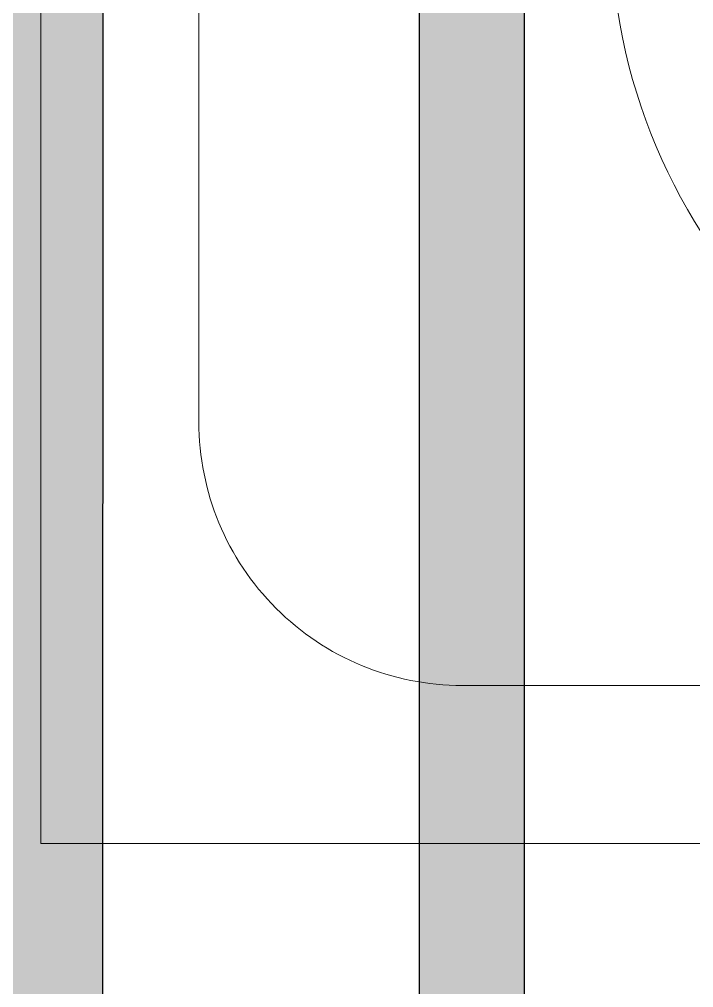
# Model space of a CAD drawing. Header units: centimetres. Extents: x 54005 to 61405, y 90310 to 94744.
# Drawn here: x 56661.36 to 56674.15, y 93035.86 to 93054.24 of the extents above; entities that cross this region are included whole.
import ezdxf

# ---------------------------------------------------------------- set-up
doc = ezdxf.new("R2010")
doc.units = ezdxf.units.CM
doc.header["$LTSCALE"] = 25
doc.layers.get('0').update_dxf_attribs({"lineweight": 0})
doc.layers.add('OC-Mutfak_Ekipman', color=252, linetype='Continuous')

# ---------------------------------------------------------------- blocks, each defined once
blk = doc.blocks.new('ekmek')
at = {"layer": 'OC-Mutfak_Ekipman'}
h = blk.add_hatch(color=256, dxfattribs=at)
h.dxf.hatch_style = 1
h.paths.add_polyline_path([(2464.842, 3587.863, 0.414227), (2465.842, 3586.863, 0.4142), (2466.842, 3587.863), (2466.854, 3690.863, 0.414227), (2465.854, 3691.863, 0.4142), (2464.854, 3690.863)])
h.paths.add_polyline_path([(2456.842, 3587.864, 0.414227), (2457.842, 3586.864, 0.4142), (2458.842, 3587.864), (2458.854, 3690.864, 0.414227), (2457.854, 3691.864, 0.4142), (2456.854, 3690.864)])
h.paths.add_polyline_path([(2448.842, 3587.864, 0.414227), (2449.842, 3586.864, 0.4142), (2450.842, 3587.864), (2450.854, 3690.864, 0.414227), (2449.854, 3691.864, 0.4142), (2448.854, 3690.864)])
h.paths.add_polyline_path([(2442.854, 3690.865, 0.414227), (2441.854, 3691.865, 0.4142), (2440.854, 3690.865), (2440.842, 3587.865, 0.414227), (2441.842, 3586.865, 0.4142), (2442.842, 3587.865)])
h.paths.add_polyline_path([(2432.842, 3587.866, 0.414227), (2433.842, 3586.865, 0.4142), (2434.842, 3587.865), (2434.854, 3690.865, 0.414227), (2433.854, 3691.865, 0.4142), (2432.854, 3690.866)])
for p, q in [((2458.842, 3587.864), (2458.854, 3690.864)), ((2464.854, 3690.863), (2464.842, 3587.863)), ((2466.842, 3587.863), (2466.854, 3690.863))]:
    blk.add_line(p, q, dxfattribs=at)
blk = doc.blocks.new('by')
at = {"ltscale": 30, "elevation": -4.505}
blk.add_lwpolyline([(6387.358, 2196.359), (6350.358, 2196.359), (6350.358, 2249.359), (6387.358, 2249.359)], close=True, dxfattribs=at)
blk.add_lwpolyline([(6379.358, 2199.359), (6358.358, 2199.359, -0.414214), (6353.358, 2204.359), (6353.358, 2241.359, -0.414214), (6358.358, 2246.359), (6379.358, 2246.359, -0.414214), (6384.358, 2241.359), (6384.358, 2204.359, -0.414214)], format="xyb", close=True, dxfattribs=at)
at = {"ltscale": 30}
blk.add_circle((6372.173, 2213.871, -4.505), 11, dxfattribs=at)

msp = doc.modelspace()

# ---------------------------------------------------------------- block references
for name, p in [('ekmek', (54204.096, 89389.788)), ('by', (50311.407, 90842.239, 4.505))]:
    msp.add_blockref(name, p)

doc.saveas('drawing.dxf')
